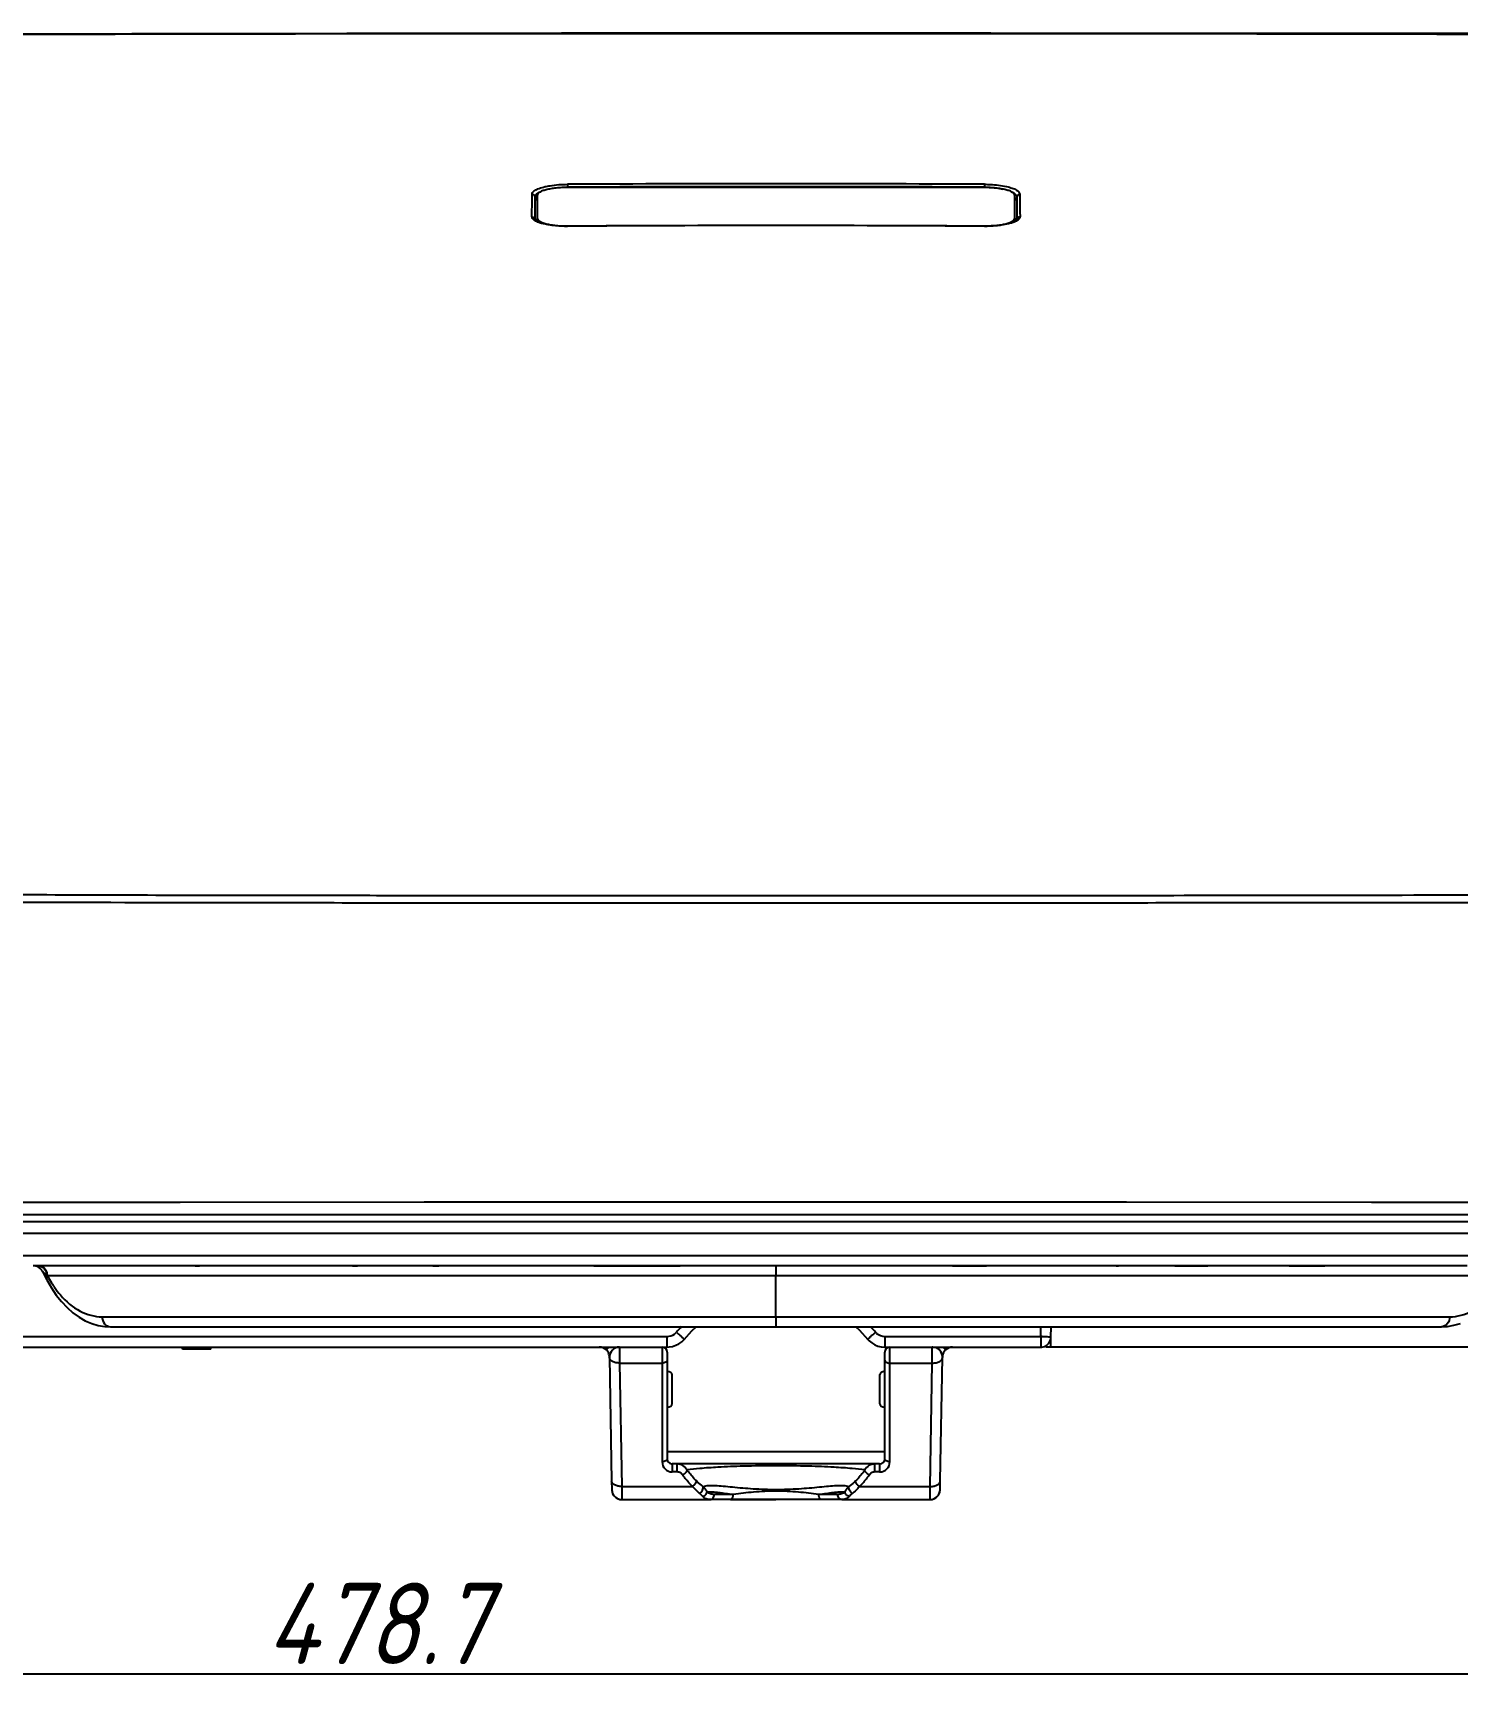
# Model space of a CAD drawing. Header units: millimetres. Extents: x 50 to 1284, y 47 to 781.
# Drawn here: x 989.3 to 1129.5, y 47.5 to 211.5 of the extents above; entities that cross this region are included whole.
import ezdxf

# ---------------------------------------------------------------- set-up
doc = ezdxf.new("R2010")
doc.units = ezdxf.units.MM
doc.header["$LTSCALE"] = 20
doc.layers.add('00_COMPONENTS', color=7, linetype='Continuous')
doc.layers.add('____', color=7, linetype='Continuous')
doc.styles.add('유형1', font='gbeitc.shx', dxfattribs={"height": 8})
doc.dimstyles.new('ISO-25', dxfattribs={"dimtxt": 2.5, "dimasz": 3, "dimexe": 1.25, "dimexo": 0.5, "dimgap": 1, "dimtad": 3, "dimtoh": 1, "dimdsep": 46, "dimtxsty": '유형1', "dimcen": 2.5, "dimclrd": 5, "dimclre": 5, "dimclrt": 5, "dimadec": 0, "dimazin": 0, "dimtfac": 1, "dimtmove": 0, "dimatfit": 3, "dimfxl": 0, "dimarcsym": 0})

# ---------------------------------------------------------------- blocks, each defined once
blk = doc.blocks.new('*D2')
at = {"layer": '____', "color": 2, "lineweight": -2}
for p, q in [((1042.28, 211.46), (1283.87, 211.46)), ((1281.37, 88.19), (1281.37, 205.46)), ((1262.46, 82.19), (1283.87, 82.19))]:
    blk.add_line(p, q, dxfattribs=at)
at = {"layer": '____', "color": 2}
for points in [[(1280.37, 205.46), (1282.37, 205.46), (1281.37, 211.46)], [(1280.37, 88.19), (1282.37, 88.19), (1281.37, 82.19)]]:
    blk.add_solid(points, dxfattribs=at)
at = {"layer": 'Defpoints', "color": 0}
for p in [(1041.28, 211.46), (1281.37, 211.46), (1261.46, 82.19)]:
    blk.add_point(p, dxfattribs=at)
at = {"layer": '____', "color": 2, "insert": (1276.37, 146.83), "char_height": 8, "attachment_point": 5, "rotation": 90, "style": '유형1'}
blk.add_mtext('129.3', dxfattribs=at)
blk = doc.blocks.new('*D3')
at = {"layer": '____', "color": 2, "lineweight": -2}
for p, q in [((783.79, 99.94), (783.79, 47.5)), ((1262.46, 82.25), (1262.46, 47.5)), ((1256.46, 50), (789.79, 50))]:
    blk.add_line(p, q, dxfattribs=at)
at = {"layer": '____', "color": 2}
for points in [[(789.79, 51), (789.79, 49), (783.79, 50)], [(1256.46, 51), (1256.46, 49), (1262.46, 50)]]:
    blk.add_solid(points, dxfattribs=at)
at = {"layer": 'Defpoints', "color": 0}
for p in [(783.79, 100.94), (1262.46, 83.25), (783.79, 50)]:
    blk.add_point(p, dxfattribs=at)
at = {"layer": '____', "color": 2, "insert": (1023.13, 55), "char_height": 8, "attachment_point": 5, "style": '유형1'}
blk.add_mtext('478.7', dxfattribs=at)

msp = doc.modelspace()

# ---------------------------------------------------------------- linework, layer by layer
at = {"layer": '00_COMPONENTS', "color": 9, "linetype": 'Continuous'}
for p, q in [((1038.393, 194.63), (1038.4, 195.373)), ((1038.4, 195.373), (1038.402, 195.621)), ((1041.892, 196.603), (1041.894, 196.314)), ((1082.895, 196.604), (1082.894, 196.315)), ((1086.385, 195.622), (1086.394, 194.628)), ((1038.382, 193.4), (1038.384, 193.645)), ((1038.384, 193.645), (1038.386, 193.891)), ((1038.386, 193.891), (1038.393, 194.63)), ((1086.394, 194.628), (1086.397, 194.381)), ((1086.397, 194.381), (1086.401, 193.889)), ((1086.401, 193.889), (1086.406, 193.4)), ((1038.693, 193.129), (1038.694, 193.11)), ((1041.892, 192.479), (1041.892, 192.489)), ((1082.895, 192.479), (1082.896, 192.489)), ((1086.094, 193.128), (1086.094, 193.11)), ((1000.03, 96.433), (974.805, 96.423)), ((1000.64, 96.433), (1000.03, 96.433)), ((1003.783, 96.435), (1000.64, 96.433)), ((1027.774, 96.44), (1003.783, 96.435)), ((1027.92, 96.441), (1027.774, 96.44)), ((1034.746, 96.441), (1027.92, 96.441)), ((1034.978, 96.441), (1034.746, 96.441)), ((1046.561, 96.442), (1034.978, 96.441)), ((1062.394, 96.442), (1046.561, 96.442)), ((1078.222, 96.442), (1062.394, 96.442)), ((1088.9, 96.442), (1078.222, 96.442)), ((1089.68, 96.441), (1088.9, 96.442)), ((1090.045, 96.441), (1089.68, 96.441)), ((1093.423, 96.441), (1090.045, 96.441)), ((1096.145, 96.441), (1093.423, 96.441)), ((1096.871, 96.441), (1096.145, 96.441)), ((1121.003, 96.435), (1096.871, 96.441)), ((1123.332, 96.434), (1121.003, 96.435)), ((1124.764, 96.433), (1123.332, 96.434)), ((1150.867, 96.423), (1124.764, 96.433)), ((1167.117, 91.178), (958.356, 91.178)), ((1062.394, 90.192), (1062.394, 89.21)), ((991.784, 89.21), (990.711, 89.21)), ((1062.394, 89.21), (991.784, 89.21)), ((1133.2, 89.21), (1062.394, 89.21)), ((1062.394, 85.175), (1062.394, 89.21)), ((996.093, 85.175), (1062.394, 85.175)), ((1062.394, 85.175), (1128.694, 85.175)), ((1062.394, 85.175), (1062.394, 84.192)), ((1088.44, 83.245), (1088.457, 84.192)), ((984.818, 83.245), (1051.668, 83.245)), ((1004.154, 81.992), (1004.154, 82.192)), ((1004.511, 81.992), (1004.511, 82.192)), ((1004.685, 81.992), (1004.685, 82.192)), ((1004.965, 81.992), (1004.965, 82.192)), ((1005.162, 81.992), (1005.162, 82.192)), ((1005.626, 81.992), (1005.626, 82.192)), ((1005.823, 81.992), (1005.823, 82.192)), ((1006.103, 81.992), (1006.103, 82.192)), ((1006.277, 81.992), (1006.277, 82.192)), ((1006.634, 81.992), (1006.634, 82.192)), ((1047.011, 82.192), (1047.011, 80.619)), ((1051.194, 82.192), (1051.194, 80.619)), ((1051.668, 83.245), (1051.668, 82.192)), ((1073.119, 83.245), (1073.119, 82.192)), ((1073.119, 83.245), (1088.44, 83.245)), ((1073.594, 80.619), (1073.594, 82.192)), ((1077.776, 80.619), (1077.776, 82.192)), ((1088.44, 83.245), (1088.44, 82.192)), ((1088.944, 82.192), (1088.943, 82.328)), ((1047.011, 80.619), (1047.223, 68.472)), ((1047.011, 80.619), (1051.194, 80.619)), ((1051.194, 80.619), (1051.194, 70.905)), ((1073.594, 70.905), (1073.594, 80.619)), ((1073.594, 80.619), (1077.776, 80.619)), ((1077.564, 68.472), (1077.776, 80.619)), ((1051.694, 71.922), (1073.094, 71.922)), ((1052.194, 70.692), (1052.194, 70.61)), ((1052.194, 70.61), (1052.194, 69.905)), ((1052.673, 69.905), (1052.673, 70.692)), ((1072.114, 69.905), (1072.114, 70.692)), ((1072.594, 70.692), (1072.594, 70.61)), ((1072.594, 70.61), (1072.594, 69.905)), ((1052.673, 69.905), (1052.194, 69.905)), ((1072.594, 69.905), (1072.114, 69.905)), ((1047.223, 68.472), (1054.18, 68.472)), ((1047.223, 68.472), (1047.238, 67.192)), ((1058.192, 67.692), (1056.312, 67.692)), ((1068.476, 67.692), (1066.595, 67.692)), ((1070.607, 68.472), (1077.564, 68.472)), ((1077.549, 67.192), (1077.564, 68.472))]:
    msp.add_line(p, q, dxfattribs=at)
at = {"layer": '00_COMPONENTS', "color": 7, "linetype": 'Continuous'}
for p, q in [((1038.694, 195.083), (1038.694, 195.332)), ((1038.894, 195.508), (1038.894, 195.026)), ((1082.894, 196.294), (1041.894, 196.294)), ((1085.894, 193.28), (1085.894, 195.508)), ((1086.094, 195.332), (1086.094, 195.083)), ((1038.694, 194.835), (1038.694, 195.083)), ((1038.694, 194.094), (1038.694, 194.835)), ((1038.694, 193.847), (1038.694, 194.094)), ((1038.694, 193.601), (1038.694, 193.847)), ((1038.694, 193.11), (1038.694, 193.601)), ((1038.894, 195.026), (1038.894, 193.28)), ((1086.094, 195.083), (1086.094, 194.834)), ((1086.094, 194.834), (1086.094, 194.339)), ((1086.094, 194.339), (1086.094, 194.092)), ((1086.094, 194.092), (1086.094, 193.355)), ((1038.832, 192.997), (1038.773, 193.036)), ((1038.894, 193.28), (1038.894, 192.962)), ((1041.892, 192.489), (1041.892, 192.489)), ((1082.896, 192.489), (1082.896, 192.489)), ((1085.801, 192.914), (1085.609, 192.836)), ((1085.894, 192.962), (1085.801, 192.914)), ((1085.894, 193.28), (1085.894, 192.962)), ((1085.894, 193.28), (1085.894, 192.962)), ((1086.094, 193.355), (1086.094, 193.11)), ((1014.593, 126.65), (1014.895, 126.65)), ((1014.895, 126.65), (1015.394, 126.649)), ((1015.394, 126.649), (1015.628, 126.649)), ((1015.628, 126.649), (1019.138, 126.645)), ((1105.564, 126.645), (1107.183, 126.647)), ((1107.183, 126.647), (1108.806, 126.648)), ((1108.806, 126.648), (1110.27, 126.65)), ((1236.998, 95.196), (887.758, 95.196)), ((960.297, 94.541), (1089.33, 94.564)), ((1089.33, 94.564), (1165.822, 94.54)), ((973.598, 93.392), (1015.836, 93.392)), ((974.567, 93.392), (1022.332, 93.392)), ((1015.836, 93.392), (1022.335, 93.392)), ((1022.332, 93.392), (1022.791, 93.392)), ((1022.335, 93.392), (1022.794, 93.392)), ((1022.791, 93.392), (1023.248, 93.392)), ((1022.794, 93.392), (1024.459, 93.392)), ((1023.248, 93.392), (1024.458, 93.392)), ((1024.458, 93.392), (1024.683, 93.392)), ((1024.459, 93.392), (1024.685, 93.392)), ((1024.683, 93.392), (1025.993, 93.392)), ((1024.685, 93.392), (1028.373, 93.392)), ((1025.993, 93.392), (1028.43, 93.392)), ((1028.373, 93.392), (1029.305, 93.392)), ((1028.43, 93.392), (1028.646, 93.392)), ((1028.646, 93.392), (1030.749, 93.392)), ((1029.305, 93.392), (1030.743, 93.392)), ((1030.743, 93.392), (1032.291, 93.392)), ((1030.749, 93.392), (1031.204, 93.392)), ((1031.204, 93.392), (1033.661, 93.392)), ((1032.291, 93.392), (1033.073, 93.392)), ((1033.073, 93.392), (1046.464, 93.392)), ((1033.661, 93.392), (1046.469, 93.392)), ((1046.464, 93.392), (1078.319, 93.392)), ((1046.469, 93.392), (1046.548, 93.392)), ((1046.548, 93.392), (1077.578, 93.392)), ((1077.578, 93.392), (1079.834, 93.392)), ((1078.319, 93.392), (1091.567, 93.392)), ((1079.834, 93.392), (1091.557, 93.392)), ((1091.557, 93.392), (1091.962, 93.392)), ((1091.567, 93.392), (1092.476, 93.392)), ((1091.962, 93.392), (1092.467, 93.392)), ((1092.467, 93.392), (1094.427, 93.392)), ((1092.476, 93.392), (1095.288, 93.392)), ((1094.427, 93.392), (1096.131, 93.392)), ((1095.288, 93.392), (1096.132, 93.392)), ((1096.131, 93.392), (1096.31, 93.392)), ((1096.132, 93.392), (1096.375, 93.392)), ((1096.31, 93.392), (1099.313, 93.392)), ((1096.375, 93.392), (1100.1, 93.392)), ((1099.313, 93.392), (1100.101, 93.392)), ((1100.1, 93.392), (1100.329, 93.392)), ((1100.101, 93.392), (1100.329, 93.392)), ((1100.329, 93.392), (1102.119, 93.392)), ((1100.329, 93.392), (1101.701, 93.392)), ((1101.701, 93.392), (1115.448, 93.392)), ((1102.119, 93.392), (1115.118, 93.392)), ((1115.118, 93.392), (1115.902, 93.392)), ((1115.448, 93.392), (1115.896, 93.392)), ((1115.896, 93.392), (1117.75, 93.392)), ((1115.902, 93.392), (1118.277, 93.392)), ((1117.75, 93.392), (1118.26, 93.392)), ((1118.26, 93.392), (1150.571, 93.392)), ((1118.277, 93.392), (1151.169, 93.392)), ((989.851, 90.192), (989.318, 90.192)), ((990.112, 90.192), (989.851, 90.192)), ((991.176, 90.192), (990.112, 90.192)), ((993.54, 90.192), (991.176, 90.192)), ((994.198, 90.192), (993.54, 90.192)), ((1060.997, 90.192), (994.198, 90.192)), ((1005.236, 90.192), (1005.675, 90.192)), ((1020.739, 90.192), (1021.219, 90.192)), ((1028.629, 90.192), (1028.925, 90.192)), ((1028.925, 90.192), (1029.224, 90.192)), ((1044.464, 90.192), (1052.966, 90.192)), ((1062.971, 90.192), (1060.997, 90.192)), ((1129.437, 90.192), (1062.971, 90.192)), ((1079.771, 90.192), (1083.105, 90.192)), ((1095.88, 90.192), (1096.079, 90.192)), ((1101.637, 90.192), (1104.877, 90.192)), ((1112.884, 90.192), (1116.391, 90.192)), ((1130.394, 90.192), (1129.437, 90.192)), ((990.209, 89.658), (990.209, 89.658)), ((990.533, 89.043), (990.649, 88.824)), ((990.649, 88.825), (990.649, 88.824)), ((990.649, 88.825), (991.102, 88.035)), ((996.92, 84.192), (996.921, 84.192)), ((996.921, 84.192), (999.099, 84.192)), ((999.099, 84.192), (1062.394, 84.192)), ((1053.356, 82.954), (1054.122, 83.8)), ((1054.122, 83.8), (1054.539, 84.192)), ((1062.394, 84.192), (1125.774, 84.192)), ((1070.25, 84.192), (1070.597, 83.87)), ((1070.597, 83.87), (1071.431, 82.954)), ((1089.44, 83.175), (1089.458, 84.192)), ((1125.774, 84.192), (1126.971, 84.192)), ((1126.971, 84.192), (1127.866, 84.192)), ((982.826, 82.192), (1047.011, 82.192)), ((1003.994, 81.992), (1003.994, 82.192)), ((1003.994, 81.992), (1003.994, 82.192)), ((1004.154, 81.992), (1003.994, 81.992)), ((1004.247, 81.992), (1004.154, 81.992)), ((1004.311, 81.992), (1004.247, 81.992)), ((1004.311, 81.992), (1004.311, 82.192)), ((1004.511, 81.992), (1004.311, 81.992)), ((1004.682, 81.992), (1004.511, 81.992)), ((1004.682, 81.992), (1004.682, 82.192)), ((1004.685, 81.992), (1004.682, 81.992)), ((1004.965, 81.992), (1004.685, 81.992)), ((1005.162, 81.992), (1004.965, 81.992)), ((1005.626, 81.992), (1005.162, 81.992)), ((1005.823, 81.992), (1005.626, 81.992)), ((1006.103, 81.992), (1005.823, 81.992)), ((1006.106, 81.992), (1006.103, 81.992)), ((1006.106, 81.992), (1006.106, 82.192)), ((1006.277, 81.992), (1006.106, 81.992)), ((1006.477, 81.992), (1006.277, 81.992)), ((1006.477, 81.992), (1006.477, 82.192)), ((1006.634, 81.992), (1006.477, 81.992)), ((1006.794, 81.992), (1006.634, 81.992)), ((1006.794, 81.992), (1006.794, 82.192)), ((1047.011, 82.192), (1051.194, 82.192)), ((1051.194, 82.192), (1051.668, 82.192)), ((1053.115, 82.711), (1053.356, 82.954)), ((1053.356, 82.954), (1053.356, 82.954)), ((1071.431, 82.954), (1071.431, 82.954)), ((1071.431, 82.954), (1071.568, 82.806)), ((1072.111, 82.424), (1072.422, 82.299)), ((1072.422, 82.299), (1072.752, 82.221)), ((1072.752, 82.221), (1073.119, 82.192)), ((1073.119, 82.192), (1073.119, 82.192)), ((1073.119, 82.192), (1073.594, 82.192)), ((1073.594, 82.192), (1077.776, 82.192)), ((1077.776, 82.192), (1088.44, 82.192)), ((1089.444, 82.192), (1088.944, 82.192)), ((1089.444, 82.192), (1089.435, 83.129)), ((1141.961, 82.192), (1089.444, 82.192)), ((1046.011, 81.175), (1046.011, 81.21)), ((1046.011, 81.175), (1046.223, 69.028)), ((1046.011, 81.175), (1046.223, 69.028)), ((1051.694, 81.692), (1051.694, 80.905)), ((1051.694, 80.905), (1051.694, 71.192)), ((1073.094, 80.905), (1073.094, 81.692)), ((1073.094, 71.192), (1073.094, 80.905)), ((1078.564, 69.028), (1078.776, 81.175)), ((1078.776, 81.21), (1078.776, 81.175)), ((1052.194, 76.642), (1052.194, 79.443)), ((1072.594, 79.443), (1072.594, 76.642)), ((1052.673, 70.692), (1052.194, 70.692)), ((1062.391, 70.692), (1052.673, 70.692)), ((1072.114, 70.692), (1062.391, 70.692)), ((1072.594, 70.692), (1072.114, 70.692)), ((1046.223, 69.028), (1046.238, 68.175)), ((1078.549, 68.175), (1078.564, 69.028)), ((1047.238, 67.192), (1055.919, 67.192)), ((1057.921, 67.192), (1055.919, 67.192)), ((1057.921, 67.192), (1062.393, 67.192)), ((1062.393, 67.192), (1057.921, 67.192)), ((1066.867, 67.192), (1062.393, 67.192)), ((1068.868, 67.192), (1066.867, 67.192)), ((1068.868, 67.192), (1077.549, 67.192))]:
    msp.add_line(p, q, dxfattribs=at)
for points in [[(1251.528, 210.921), (1210.286, 211.139), (1168.044, 211.301), (1125.796, 211.407), (1083.541, 211.459), (1041.28, 211.459), (999.013, 211.407), (956.74, 211.301), (914.46, 211.139), (873.259, 210.922)], [(1038.694, 193.118), (1038.693, 193.12), (1038.692, 193.129), (1038.693, 193.129)], [(1038.773, 193.036), (1038.763, 193.044), (1038.712, 193.092), (1038.694, 193.118)], [(1039.744, 192.68), (1039.45, 192.751), (1039.203, 192.827), (1039.003, 192.906), (1038.857, 192.981), (1038.832, 192.997)], [(1041.892, 192.489), (1041.733, 192.489), (1041.296, 192.499), (1040.866, 192.525), (1040.46, 192.564), (1040.084, 192.616), (1039.744, 192.68)], [(1082.896, 192.489), (1079.192, 192.51), (1074.406, 192.532), (1069.619, 192.546), (1064.832, 192.553), (1060.046, 192.553), (1055.259, 192.546), (1050.472, 192.532), (1045.685, 192.511), (1041.892, 192.489)], [(1085.084, 192.689), (1084.751, 192.624), (1084.383, 192.571), (1083.984, 192.53), (1083.561, 192.502), (1083.13, 192.49), (1082.896, 192.489)], [(1085.609, 192.836), (1085.37, 192.76), (1085.084, 192.689)], [(1086.094, 193.118), (1086.077, 193.094), (1086.03, 193.049), (1085.941, 192.987), (1085.894, 192.962)], [(1086.096, 193.126), (1086.095, 193.12), (1086.094, 193.118)], [(990.209, 89.658), (990.366, 89.359), (990.533, 89.043)], [(991.102, 88.035), (991.584, 87.316), (992.1, 86.663), (992.646, 86.08), (993.22, 85.572), (993.818, 85.14), (994.438, 84.788), (995.071, 84.517)], [(995.071, 84.517), (995.712, 84.329), (996.359, 84.222), (996.92, 84.192)], [(1127.864, 84.192), (1128.459, 84.225), (1129.097, 84.334), (1129.731, 84.523)], [(1051.668, 82.192), (1051.893, 82.203), (1052.226, 82.26), (1052.546, 82.365)], [(1052.546, 82.365), (1052.845, 82.517), (1053.115, 82.711)], [(1071.568, 82.806), (1071.823, 82.595), (1072.111, 82.424)]]:
    msp.add_lwpolyline(points, dxfattribs=at)
at = {"layer": '00_COMPONENTS', "color": 9, "linetype": 'Continuous'}
for centre, radius, start, end in [((1062.355, -30874.416), 31085.841, 89.6512976, 90.3485161), ((1062.462, -3695.57), 3892.228, 89.69921, 90.3028), ((1062.462, -3699.575), 3895.944, 89.699523, 90.302493), ((1039.482, 194.333), 1.534, 238.83287, 242.40885), ((1039.865, 195.118), 2.407, 246.11323, 247.35564), ((1062.39, -3032.526), 3225.069, 89.635699, 90.364165), ((989.529, 89.191), 1.132, 11.10762, 19.55933), ((990.97, 88.994), 0.364, 194.05364, 207.74874), ((989.537, 89.192), 1.124, 2.55338, 11.14523), ((989.553, 89.191), 1.158, 9.45785, 17.90853), ((992.645, 92.254), 3.608, 236.60573, 237.56435), ((989.564, 89.192), 1.147, 0.8966, 9.49967), ((1002.067, 95.342), 12.906, 208.36731, 209.41034), ((1001.185, 94.836), 11.89, 209.37605, 212.94138), ((1064.943, 73.302), 16.113, 137.42026, 140.05164), ((1059.808, 73.269), 16.163, 39.9542, 42.53963), ((1072.978, 84.303), 1.019, 220.0197, 228.11439), ((1047.015, 81.163), 1.505, 136.84175, 150.28513), ((1077.772, 81.163), 1.505, 29.71461, 43.15709), ((1088.117, 64.688), 18.559, 88.55806, 89.00186), ((1052.194, 70.905), 1, 180.00009, 269.99991), ((1072.594, 70.905), 1, 270.00011, 359.99989)]:
    msp.add_arc(centre, radius, start, end, dxfattribs=at)
at = {"layer": '00_COMPONENTS', "color": 7, "linetype": 'Continuous'}
for centre, radius, start, end in [((989.324, 89.192), 1, 34.21716, 89.84187), ((989.324, 89.192), 1, 27.75219, 34.21716), ((1045.011, 81.192), 1, 45.79332, 90), ((1047.011, 81.192), 1, 90, 181), ((1051.194, 81.692), 0.5, 4.28571, 85.71429), ((1073.594, 81.692), 0.5, 94.28571, 175.71429), ((1077.776, 81.192), 1, 87.09929, 90), ((1077.776, 81.192), 1, 2.3786, 87.09929), ((1077.776, 81.192), 1, 9.96272, 87.09927), ((1079.776, 81.192), 1, 90, 134.20668), ((1088.44, 83.192), 1, 270, 276.69147), ((1088.44, 83.192), 1, 276.69147, 336.98266), ((1088.44, 83.192), 1, 336.98266, 349.11113), ((1088.44, 83.192), 1, 349.11113, 359), ((1045.011, 81.192), 1, 8.32221, 45.79332), ((1045.011, 81.192), 1, 3.50129, 8.32221), ((1045.011, 81.192), 1, 1, 3.50129), ((1051.194, 81.692), 0.5, 0, 4.28571), ((1073.594, 81.692), 0.5, 175.71429, 180), ((1077.776, 81.192), 1, 2.37848, 9.96272), ((1077.776, 81.192), 1, 359, 2.3786), ((1077.776, 81.192), 1, 359, 2.37848), ((1079.776, 81.192), 1, 171.64899, 179), ((1079.776, 81.192), 1, 134.20668, 171.64899), ((1052.194, 71.192), 0.5, 180, 183.59451), ((1052.194, 71.192), 0.5, 180, 183.5948), ((1052.194, 71.192), 0.5, 183.59451, 259.37881), ((1052.194, 71.192), 0.5, 259.37881, 267.56096), ((1052.194, 71.192), 0.5, 267.56096, 270), ((1072.594, 71.192), 0.5, 270, 272.4765), ((1072.594, 71.192), 0.5, 272.4765, 0), ((1047.238, 68.192), 1, 181, 270), ((1047.238, 68.192), 1, 181.00013, 184.70846), ((1047.238, 68.192), 1, 184.70846, 258.87502), ((1077.549, 68.192), 1, 270, 358.99981), ((1077.549, 68.192), 1, 274.96562, 355.29167), ((1077.549, 68.192), 1, 355.29167, 359), ((1047.238, 68.192), 1, 258.87502, 270), ((1077.549, 68.192), 1, 270, 274.96562)]:
    msp.add_arc(centre, radius, start, end, dxfattribs=at)
for centre, major_axis, ratio, start_param, end_param in [((1041.894, 195.002), (3.2, 0), 0.2716168, 3.0041228, 3.1415927), ((1041.894, 195.002), (3.2, 0), 0.2716168, 2.8715339, 3.0041228), ((1041.894, 195.002), (3.2, 0), 0.2716168, 2.7922389, 2.8715339), ((1082.894, 195.002), (3.2, 0), 0.2716168, 0, 0.3493572), ((1051.694, 79.443), (0.5, 0), 0.7002075, 0, 1.5707963), ((1073.094, 79.443), (0.5, 0), 0.7002075, 1.5707963, 3.1415927), ((1051.694, 76.642), (0.5, 0), 0.7002075, -1.5707963, 0), ((1073.094, 76.642), (0.5, 0), 0.7002075, 3.1415927, 4.712389)]:
    msp.add_ellipse(centre, major_axis=major_axis, ratio=ratio, start_param=start_param, end_param=end_param, dxfattribs=at)
at = {"layer": '00_COMPONENTS', "color": 9, "linetype": 'Continuous'}
for points, knots in [([(1038.392, 195.621), (1038.392, 195.653), (1038.422, 195.809), (1038.554, 195.921), (1038.657, 195.989)], [0, 0, 0, 0, 0.2044654, 1, 1, 1, 1]), ([(1038.392, 195.621), (1038.468, 195.622), (1038.626, 195.563), (1038.694, 195.406), (1038.694, 195.332)], [0, 0, 0, 0, 0.5064274, 1, 1, 1, 1]), ([(1038.657, 195.989), (1038.786, 196.077), (1039.121, 196.227), (1039.47, 196.326), (1039.671, 196.372)], [0, 0, 0, 0, 0.4308971, 1, 1, 1, 1]), ([(1038.694, 195.332), (1038.694, 195.382), (1038.713, 195.452), (1038.749, 195.511), (1038.76, 195.526)], [0, 0, 0, 0, 0.7280393, 1, 1, 1, 1]), ([(1038.804, 195.582), (1038.827, 195.608), (1038.947, 195.723), (1039.094, 195.805), (1039.213, 195.86)], [0, 0, 0, 0, 0.2096195, 1, 1, 1, 1]), ([(1039.671, 196.372), (1039.834, 196.41), (1040.566, 196.55), (1041.314, 196.6), (1041.892, 196.603)], [0, 0, 0, 0, 0.2241989, 1, 1, 1, 1]), ([(1082.894, 196.315), (1083.054, 196.314), (1083.659, 196.296), (1084.265, 196.228), (1084.701, 196.136)], [0, 0, 0, 0, 0.2642773, 1, 1, 1, 1]), ([(1082.895, 196.604), (1083.092, 196.603), (1083.826, 196.581), (1084.561, 196.499), (1085.086, 196.38)], [0, 0, 0, 0, 0.2684323, 1, 1, 1, 1]), ([(1085.086, 196.38), (1085.273, 196.337), (1085.611, 196.243), (1086.074, 196.056), (1086.395, 195.801), (1086.395, 195.622)], [0, 0, 0, 0, 0.3685229, 0.6574926, 1, 1, 1, 1]), ([(1085.576, 195.86), (1085.62, 195.839), (1085.767, 195.765), (1085.907, 195.67), (1085.984, 195.583)], [0, 0, 0, 0, 0.2929548, 1, 1, 1, 1]), ([(1086.023, 195.534), (1086.034, 195.518), (1086.072, 195.457), (1086.094, 195.385), (1086.094, 195.332)], [0, 0, 0, 0, 0.2732066, 1, 1, 1, 1]), ([(1086.395, 195.622), (1086.319, 195.622), (1086.161, 195.564), (1086.094, 195.407), (1086.094, 195.332)], [0, 0, 0, 0, 0.5064313, 1, 1, 1, 1]), ([(1038.392, 193.4), (1038.465, 193.4), (1038.617, 193.347), (1038.688, 193.2), (1038.693, 193.129)], [0, 0, 0, 0, 0.5058921, 1, 1, 1, 1]), ([(1038.688, 193.02), (1038.652, 193.042), (1038.539, 193.118), (1038.435, 193.226), (1038.405, 193.317)], [0, 0, 0, 0, 0.3061057, 1, 1, 1, 1]), ([(1040.05, 192.607), (1039.941, 192.625), (1039.564, 192.693), (1039.19, 192.791), (1038.938, 192.896)], [0, 0, 0, 0, 0.2868159, 1, 1, 1, 1]), ([(1041.892, 192.479), (1041.731, 192.478), (1041.115, 192.485), (1040.499, 192.536), (1040.05, 192.607)], [0, 0, 0, 0, 0.2618681, 1, 1, 1, 1]), ([(1084.542, 192.578), (1084.413, 192.561), (1083.866, 192.498), (1083.315, 192.476), (1082.895, 192.479)], [0, 0, 0, 0, 0.2369209, 1, 1, 1, 1]), ([(1085.481, 192.769), (1085.412, 192.749), (1085.102, 192.667), (1084.787, 192.612), (1084.542, 192.578)], [0, 0, 0, 0, 0.2261968, 1, 1, 1, 1]), ([(1085.881, 192.909), (1085.851, 192.896), (1085.72, 192.843), (1085.586, 192.799), (1085.481, 192.769)], [0, 0, 0, 0, 0.2297732, 1, 1, 1, 1]), ([(1086.096, 193.019), (1086.08, 193.009), (1086.01, 192.969), (1085.937, 192.934), (1085.881, 192.909)], [0, 0, 0, 0, 0.2324262, 1, 1, 1, 1]), ([(1086.396, 193.4), (1086.322, 193.401), (1086.17, 193.346), (1086.099, 193.2), (1086.094, 193.128)], [0, 0, 0, 0, 0.5059074, 1, 1, 1, 1]), ([(1086.396, 193.4), (1086.396, 193.367), (1086.36, 193.2), (1086.21, 193.087), (1086.096, 193.019)], [0, 0, 0, 0, 0.200233, 1, 1, 1, 1]), ([(1253.871, 145.715), (1253.735, 144.882), (1253.397, 143.264), (1252.549, 140.972), (1251.353, 138.898), (1249.793, 137.049), (1247.841, 135.435), (1245.478, 134.064), (1242.696, 132.938), (1238.242, 131.58), (1231.669, 130.223), (1222.607, 128.932), (1211.914, 127.932), (1199.395, 127.129), (1184.748, 126.547), (1167.691, 126.186), (1148.054, 125.949), (1125.931, 125.902), (1101.753, 125.89), (1076.257, 125.873), (1050.294, 125.88), (1024.741, 125.88), (1000.447, 125.906), (978.162, 125.975), (961.099, 126.146), (948.768, 126.373), (940.501, 126.587), (932.852, 126.842), (923.771, 127.203), (913.658, 127.843), (902.855, 128.88), (894.902, 129.943), (889.329, 130.965), (884.733, 132.02), (879.857, 133.612), (875.844, 136.156), (873.623, 138.658), (872.383, 140.702), (871.497, 142.956), (870.925, 145.416), (870.574, 148.081), (870.272, 152.045), (870.088, 157.485), (870.105, 161.963), (870.13, 164.322)], [0, 0, 0, 0, 0.0060848, 0.0118837, 0.0175449, 0.0232543, 0.0292353, 0.0357134, 0.0428705, 0.0508215, 0.0692592, 0.0911785, 0.1167988, 0.1466617, 0.1816136, 0.2224662, 0.2696619, 0.3231927, 0.381966, 0.4439726, 0.5070052, 0.5691445, 0.6282008, 0.682151, 0.7298087, 0.7512204, 0.7710671, 0.7894286, 0.8063997, 0.8365827, 0.8624717, 0.8846335, 0.8944015, 0.9033047, 0.9186306, 0.9312076, 0.9369453, 0.9426179, 0.9483504, 0.9543348, 0.9607775, 0.967718, 0.982989, 1, 1, 1, 1]), ([(989.787, 90.192), (989.959, 90.192), (990.323, 90.061), (990.534, 89.745), (990.596, 89.571)], [0, 0, 0, 0, 0.481771, 1, 1, 1, 1]), ([(989.854, 90.192), (990.002, 90.192), (990.207, 90.126), (990.362, 89.999), (990.4, 89.963)], [0, 0, 0, 0, 0.7398026, 1, 1, 1, 1]), ([(990.319, 89.514), (990.307, 89.526), (990.266, 89.57), (990.229, 89.619), (990.209, 89.658)], [0, 0, 0, 0, 0.2738594, 1, 1, 1, 1]), ([(990.66, 89.242), (990.626, 89.265), (990.507, 89.347), (990.392, 89.439), (990.319, 89.514)], [0, 0, 0, 0, 0.2761673, 1, 1, 1, 1]), ([(991.207, 88.371), (991.268, 88.277), (991.511, 87.914), (991.777, 87.567), (991.988, 87.321)], [0, 0, 0, 0, 0.2575516, 1, 1, 1, 1]), ([(991.988, 87.321), (992.534, 86.683), (993.751, 85.605), (995.351, 85.175), (996.093, 85.175)], [0, 0, 0, 0, 0.5308678, 1, 1, 1, 1]), ([(1128.694, 85.175), (1129.431, 85.175), (1131.018, 85.598), (1132.231, 86.663), (1132.775, 87.293)], [0, 0, 0, 0, 0.4695026, 1, 1, 1, 1]), ([(996.093, 85.175), (996.096, 84.929), (996.239, 84.446), (996.705, 84.192), (996.92, 84.192)], [0, 0, 0, 0, 0.5328218, 1, 1, 1, 1]), ([(1051.668, 83.245), (1051.923, 83.245), (1052.281, 83.349), (1052.534, 83.582), (1052.59, 83.648)], [0, 0, 0, 0, 0.747394, 1, 1, 1, 1]), ([(1052.59, 83.648), (1052.69, 83.564), (1052.874, 83.407), (1053.092, 83.218), (1053.226, 83.093), (1053.302, 83.024), (1053.33, 82.986), (1053.361, 82.959), (1053.356, 82.954)], [0, 0, 0, 0, 0.3787263, 0.703345, 0.8282238, 0.9212461, 0.9791668, 1, 1, 1, 1]), ([(1072.198, 83.648), (1072.097, 83.564), (1071.913, 83.407), (1071.695, 83.218), (1071.561, 83.093), (1071.485, 83.024), (1071.457, 82.986), (1071.426, 82.959), (1071.431, 82.954)], [0, 0, 0, 0, 0.3787269, 0.7033441, 0.8282229, 0.921246, 0.9791673, 1, 1, 1, 1]), ([(1128.694, 85.175), (1128.691, 84.929), (1128.548, 84.445), (1128.082, 84.192), (1127.866, 84.192)], [0, 0, 0, 0, 0.5328454, 1, 1, 1, 1]), ([(1088.584, 83.242), (1088.697, 83.239), (1088.901, 83.232), (1089.141, 83.219), (1089.291, 83.205), (1089.371, 83.196), (1089.41, 83.187), (1089.44, 83.181), (1089.44, 83.175)], [0, 0, 0, 0, 0.3917424, 0.7126133, 0.8336511, 0.9230114, 0.9785632, 1, 1, 1, 1]), ([(1047.011, 80.619), (1046.884, 80.617), (1046.641, 80.64), (1046.36, 80.737), (1046.184, 80.854), (1046.089, 80.951), (1046.027, 81.059), (1046.012, 81.137), (1046.011, 81.175)], [0, 0, 0, 0, 0.3069036, 0.5834825, 0.7043139, 0.8123189, 0.9093894, 1, 1, 1, 1]), ([(1051.694, 80.905), (1051.694, 80.867), (1051.659, 80.78), (1051.542, 80.69), (1051.381, 80.632), (1051.258, 80.619), (1051.194, 80.619)], [0, 0, 0, 0, 0.1857729, 0.4142071, 0.692009, 1, 1, 1, 1]), ([(1073.094, 80.905), (1073.094, 80.867), (1073.128, 80.78), (1073.246, 80.69), (1073.407, 80.632), (1073.529, 80.619), (1073.594, 80.619)], [0, 0, 0, 0, 0.1857729, 0.4142071, 0.692009, 1, 1, 1, 1]), ([(1077.776, 80.619), (1077.903, 80.617), (1078.147, 80.64), (1078.427, 80.737), (1078.603, 80.854), (1078.699, 80.951), (1078.76, 81.059), (1078.775, 81.137), (1078.776, 81.175)], [0, 0, 0, 0, 0.3069036, 0.5834825, 0.7043139, 0.8123189, 0.9093894, 1, 1, 1, 1]), ([(1051.694, 71.192), (1051.694, 71.154), (1051.659, 71.067), (1051.542, 70.977), (1051.381, 70.919), (1051.258, 70.905), (1051.194, 70.905)], [0, 0, 0, 0, 0.1857729, 0.4142071, 0.6920091, 1, 1, 1, 1]), ([(1053.652, 70.103), (1053.556, 70.274), (1053.271, 70.572), (1052.871, 70.692), (1052.673, 70.692)], [0, 0, 0, 0, 0.4980776, 1, 1, 1, 1]), ([(1062.391, 70.511), (1061.317, 70.511), (1059.412, 70.487), (1056.913, 70.391), (1055.073, 70.266), (1054.065, 70.16), (1053.652, 70.103)], [0, 0, 0, 0, 0.3682574, 0.6528503, 0.8570893, 1, 1, 1, 1]), ([(1071.135, 70.103), (1070.722, 70.16), (1069.713, 70.266), (1067.873, 70.391), (1065.372, 70.487), (1063.466, 70.511), (1062.391, 70.511)], [0, 0, 0, 0, 0.1428954, 0.347131, 0.6317372, 1, 1, 1, 1]), ([(1072.114, 70.692), (1071.916, 70.692), (1071.516, 70.572), (1071.231, 70.274), (1071.135, 70.103)], [0, 0, 0, 0, 0.501922, 1, 1, 1, 1]), ([(1073.594, 70.905), (1073.529, 70.905), (1073.407, 70.919), (1073.246, 70.977), (1073.128, 71.067), (1073.094, 71.154), (1073.094, 71.192)], [0, 0, 0, 0, 0.3079909, 0.5857929, 0.8142271, 1, 1, 1, 1]), ([(1047.223, 68.472), (1047.096, 68.47), (1046.853, 68.493), (1046.572, 68.59), (1046.396, 68.706), (1046.301, 68.804), (1046.239, 68.912), (1046.224, 68.99), (1046.223, 69.028)], [0, 0, 0, 0, 0.3070284, 0.5836216, 0.7044075, 0.8123745, 0.9094146, 1, 1, 1, 1]), ([(1053.22, 69.611), (1053.161, 69.694), (1052.998, 69.841), (1052.784, 69.905), (1052.673, 69.905)], [0, 0, 0, 0, 0.4812245, 1, 1, 1, 1]), ([(1053.22, 69.611), (1053.335, 69.665), (1053.488, 69.778), (1053.621, 69.962), (1053.652, 70.059), (1053.652, 70.103)], [0, 0, 0, 0, 0.5635028, 0.8089031, 1, 1, 1, 1]), ([(1054.18, 68.472), (1054.092, 68.561), (1053.748, 68.92), (1053.434, 69.307), (1053.22, 69.611)], [0, 0, 0, 0, 0.253086, 1, 1, 1, 1]), ([(1054.568, 69.017), (1054.483, 69.102), (1054.156, 69.444), (1053.857, 69.814), (1053.652, 70.103)], [0, 0, 0, 0, 0.2530859, 1, 1, 1, 1]), ([(1054.18, 68.472), (1054.286, 68.542), (1054.422, 68.675), (1054.539, 68.873), (1054.568, 68.973), (1054.568, 69.017)], [0, 0, 0, 0, 0.5572685, 0.8066013, 1, 1, 1, 1]), ([(1055.227, 68.487), (1055.17, 68.523), (1054.935, 68.68), (1054.719, 68.865), (1054.568, 69.017)], [0, 0, 0, 0, 0.2407271, 1, 1, 1, 1]), ([(1070.22, 69.017), (1070.168, 68.965), (1069.963, 68.771), (1069.737, 68.598), (1069.56, 68.487)], [0, 0, 0, 0, 0.2598169, 1, 1, 1, 1]), ([(1071.135, 70.103), (1071.067, 70.007), (1070.786, 69.626), (1070.471, 69.27), (1070.22, 69.017)], [0, 0, 0, 0, 0.2471733, 1, 1, 1, 1]), ([(1070.607, 68.472), (1070.501, 68.542), (1070.365, 68.675), (1070.248, 68.873), (1070.22, 68.973), (1070.22, 69.017)], [0, 0, 0, 0, 0.5572687, 0.8066015, 1, 1, 1, 1]), ([(1071.568, 69.611), (1071.497, 69.51), (1071.201, 69.111), (1070.871, 68.737), (1070.607, 68.472)], [0, 0, 0, 0, 0.2471735, 1, 1, 1, 1]), ([(1071.568, 69.611), (1071.452, 69.665), (1071.3, 69.778), (1071.167, 69.962), (1071.135, 70.059), (1071.135, 70.103)], [0, 0, 0, 0, 0.5635026, 0.8089033, 1, 1, 1, 1]), ([(1072.114, 69.905), (1072.004, 69.905), (1071.789, 69.841), (1071.627, 69.694), (1071.568, 69.611)], [0, 0, 0, 0, 0.5187742, 1, 1, 1, 1]), ([(1077.564, 68.472), (1077.691, 68.47), (1077.935, 68.493), (1078.215, 68.59), (1078.391, 68.706), (1078.487, 68.804), (1078.548, 68.912), (1078.563, 68.99), (1078.564, 69.028)], [0, 0, 0, 0, 0.3070284, 0.5836216, 0.7044075, 0.8123745, 0.9094146, 1, 1, 1, 1]), ([(1054.872, 67.799), (1054.811, 67.846), (1054.562, 68.05), (1054.337, 68.283), (1054.18, 68.472)], [0, 0, 0, 0, 0.2387605, 1, 1, 1, 1]), ([(1054.872, 67.799), (1054.931, 67.833), (1055.041, 67.927), (1055.162, 68.103), (1055.234, 68.295), (1055.24, 68.429), (1055.227, 68.487)], [0, 0, 0, 0, 0.2498407, 0.5220931, 0.7819357, 1, 1, 1, 1]), ([(1055.188, 67.497), (1055.166, 67.521), (1055.067, 67.627), (1054.963, 67.73), (1054.872, 67.799)], [0, 0, 0, 0, 0.2198339, 1, 1, 1, 1]), ([(1055.188, 67.497), (1055.293, 67.52), (1055.491, 67.639), (1055.603, 67.839), (1055.625, 67.946)], [0, 0, 0, 0, 0.4964256, 1, 1, 1, 1]), ([(1055.919, 67.192), (1055.784, 67.192), (1055.509, 67.236), (1055.281, 67.399), (1055.188, 67.497)], [0, 0, 0, 0, 0.4989991, 1, 1, 1, 1]), ([(1055.227, 68.487), (1055.399, 68.543), (1055.802, 68.598), (1056.467, 68.583), (1057.249, 68.517), (1058.487, 68.39), (1060.212, 68.236), (1061.645, 68.191), (1062.393, 68.191)], [0, 0, 0, 0, 0.0752884, 0.1678931, 0.2775623, 0.4023804, 0.6874669, 1, 1, 1, 1]), ([(1055.625, 67.946), (1055.576, 68.041), (1055.462, 68.236), (1055.314, 68.407), (1055.227, 68.487)], [0, 0, 0, 0, 0.4743323, 1, 1, 1, 1]), ([(1055.625, 67.946), (1055.795, 67.966), (1056.17, 67.963), (1056.772, 67.898), (1057.455, 67.799), (1057.938, 67.728), (1058.192, 67.692)], [0, 0, 0, 0, 0.198202, 0.4335603, 0.702413, 1, 1, 1, 1]), ([(1056.312, 67.692), (1056.186, 67.692), (1055.934, 67.727), (1055.715, 67.862), (1055.625, 67.946)], [0, 0, 0, 0, 0.504532, 1, 1, 1, 1]), ([(1055.919, 67.192), (1055.971, 67.192), (1056.079, 67.221), (1056.209, 67.336), (1056.293, 67.501), (1056.312, 67.628), (1056.312, 67.692)], [0, 0, 0, 0, 0.2217571, 0.4610037, 0.72301, 1, 1, 1, 1]), ([(1057.921, 67.192), (1057.938, 67.192), (1057.976, 67.199), (1058.039, 67.236), (1058.101, 67.309), (1058.172, 67.462), (1058.192, 67.598), (1058.192, 67.692)], [0, 0, 0, 0, 0.0872515, 0.1818429, 0.3468835, 0.5433977, 1, 1, 1, 1]), ([(1062.393, 68.013), (1061.658, 68.013), (1060.251, 67.954), (1058.855, 67.784), (1058.192, 67.692)], [0, 0, 0, 0, 0.5235676, 1, 1, 1, 1]), ([(1062.393, 68.191), (1063.142, 68.191), (1064.575, 68.236), (1066.3, 68.39), (1067.539, 68.517), (1068.32, 68.583), (1068.985, 68.598), (1069.389, 68.543), (1069.56, 68.487)], [0, 0, 0, 0, 0.3125408, 0.5976353, 0.7224543, 0.8321216, 0.9247224, 1, 1, 1, 1]), ([(1066.595, 67.692), (1065.932, 67.783), (1064.536, 67.955), (1063.129, 68.013), (1062.393, 68.013)], [0, 0, 0, 0, 0.4764258, 1, 1, 1, 1]), ([(1066.595, 67.692), (1066.849, 67.728), (1067.332, 67.799), (1068.016, 67.898), (1068.617, 67.963), (1068.993, 67.966), (1069.162, 67.946)], [0, 0, 0, 0, 0.297596, 0.5664518, 0.8018092, 1, 1, 1, 1]), ([(1066.867, 67.192), (1066.849, 67.192), (1066.811, 67.199), (1066.749, 67.236), (1066.687, 67.309), (1066.615, 67.462), (1066.595, 67.598), (1066.595, 67.692)], [0, 0, 0, 0, 0.0872504, 0.1818411, 0.3468814, 0.5433959, 1, 1, 1, 1]), ([(1069.162, 67.946), (1069.072, 67.862), (1068.854, 67.727), (1068.601, 67.692), (1068.476, 67.692)], [0, 0, 0, 0, 0.495468, 1, 1, 1, 1]), ([(1068.868, 67.192), (1068.817, 67.192), (1068.708, 67.221), (1068.578, 67.336), (1068.495, 67.501), (1068.476, 67.628), (1068.476, 67.692)], [0, 0, 0, 0, 0.2217573, 0.461004, 0.7230101, 1, 1, 1, 1]), ([(1069.599, 67.497), (1069.506, 67.399), (1069.278, 67.236), (1069.003, 67.192), (1068.868, 67.192)], [0, 0, 0, 0, 0.5010013, 1, 1, 1, 1]), ([(1069.56, 68.487), (1069.473, 68.407), (1069.325, 68.236), (1069.211, 68.041), (1069.162, 67.946)], [0, 0, 0, 0, 0.525666, 1, 1, 1, 1]), ([(1069.599, 67.497), (1069.494, 67.52), (1069.296, 67.639), (1069.184, 67.839), (1069.162, 67.946)], [0, 0, 0, 0, 0.4964264, 1, 1, 1, 1]), ([(1069.915, 67.799), (1069.856, 67.833), (1069.747, 67.927), (1069.625, 68.103), (1069.553, 68.295), (1069.547, 68.429), (1069.56, 68.487)], [0, 0, 0, 0, 0.2498413, 0.5220933, 0.7819356, 1, 1, 1, 1]), ([(1069.915, 67.799), (1069.882, 67.774), (1069.77, 67.681), (1069.671, 67.573), (1069.599, 67.497)], [0, 0, 0, 0, 0.2822106, 1, 1, 1, 1]), ([(1070.607, 68.472), (1070.553, 68.407), (1070.341, 68.164), (1070.104, 67.944), (1069.915, 67.799)], [0, 0, 0, 0, 0.2616913, 1, 1, 1, 1])]:
    msp.add_open_spline(points, degree=3, knots=knots, dxfattribs=at)
for points in [[(1038.76, 195.526), (1038.773, 195.546), (1038.788, 195.564), (1038.804, 195.582)], [(1085.984, 195.583), (1085.998, 195.567), (1086.011, 195.551), (1086.023, 195.534)], [(1038.405, 193.317), (1038.396, 193.344), (1038.392, 193.372), (1038.392, 193.4)], [(1038.89, 192.917), (1038.85, 192.934), (1038.811, 192.953), (1038.772, 192.973)], [(990.4, 89.963), (990.517, 89.85), (990.605, 89.702), (990.655, 89.547)], [(990.606, 89.011), (990.605, 88.976), (990.609, 88.94), (990.618, 88.906)], [(990.66, 89.242), (990.628, 89.17), (990.607, 89.09), (990.606, 89.011)], [(1072.298, 83.545), (1072.515, 83.35), (1072.828, 83.245), (1073.119, 83.245)]]:
    msp.add_open_spline(points, degree=3, dxfattribs=at)
at = {"layer": '00_COMPONENTS', "color": 7, "linetype": 'Continuous'}
for points, knots in [([(1041.894, 196.294), (1041.699, 196.294), (1041.315, 196.285), (1040.759, 196.241), (1040.245, 196.171), (1039.794, 196.076), (1039.469, 195.977), (1039.252, 195.883), (1039.056, 195.778), (1038.894, 195.634), (1038.894, 195.508)], [0, 0, 0, 0, 0.1819168, 0.3574763, 0.5202249, 0.6647713, 0.7865039, 0.8378492, 0.8825707, 1, 1, 1, 1]), ([(1085.894, 195.508), (1085.894, 195.634), (1085.731, 195.778), (1085.535, 195.883), (1085.319, 195.977), (1084.993, 196.076), (1084.542, 196.171), (1084.029, 196.241), (1083.472, 196.285), (1083.089, 196.294), (1082.894, 196.294)], [0, 0, 0, 0, 0.1174293, 0.1621508, 0.2134961, 0.3352287, 0.4797751, 0.6425237, 0.8180832, 1, 1, 1, 1]), ([(1038.894, 193.28), (1038.894, 193.154), (1039.056, 193.01), (1039.252, 192.905), (1039.469, 192.811), (1039.794, 192.712), (1040.245, 192.617), (1040.759, 192.547), (1041.315, 192.503), (1041.699, 192.494), (1041.894, 192.494)], [0, 0, 0, 0, 0.1174293, 0.1621508, 0.2134961, 0.3352287, 0.4797751, 0.6425237, 0.8180832, 1, 1, 1, 1]), ([(1082.894, 192.494), (1083.089, 192.494), (1083.472, 192.503), (1084.029, 192.547), (1084.542, 192.617), (1084.993, 192.712), (1085.319, 192.811), (1085.535, 192.905), (1085.731, 193.01), (1085.894, 193.154), (1085.894, 193.28)], [0, 0, 0, 0, 0.1819168, 0.3574763, 0.5202249, 0.6647713, 0.7865039, 0.8378492, 0.8825707, 1, 1, 1, 1]), ([(1110.27, 126.65), (1122.489, 126.665), (1144.77, 126.712), (1174.925, 127.058), (1196.128, 127.754), (1210.149, 128.664), (1218.841, 129.454), (1226.478, 130.407), (1233.129, 131.507), (1238.852, 132.752), (1243.653, 134.344), (1247.489, 136.533), (1250.328, 139.36), (1252.177, 142.776), (1252.795, 145.276), (1253.006, 146.568)], [0, 0, 0, 0, 0.2443858, 0.4456286, 0.6031386, 0.6686094, 0.7266324, 0.7776556, 0.8225092, 0.8614172, 0.8947228, 0.9232999, 0.9489459, 0.9738008, 1, 1, 1, 1]), ([(884.295, 133.336), (885.527, 132.946), (888.179, 132.25), (894.133, 131.048), (902.786, 129.766), (914.751, 128.618), (929.005, 127.767), (945.968, 127.193), (965.986, 126.855), (989.216, 126.694), (1005.789, 126.661), (1014.593, 126.65)], [0, 0, 0, 0, 0.0296592, 0.0628381, 0.139342, 0.2302695, 0.3385743, 0.4669426, 0.6197163, 0.7979701, 1, 1, 1, 1]), ([(1019.138, 126.645), (1022.654, 126.642), (1037.073, 126.632), (1051.491, 126.628), (1062.394, 126.628)], [0, 0, 0, 0, 0.2438625, 1, 1, 1, 1]), ([(1062.394, 126.628), (1066.05, 126.627), (1080.44, 126.631), (1094.83, 126.635), (1105.564, 126.645)], [0, 0, 0, 0, 0.2540597, 1, 1, 1, 1])]:
    msp.add_open_spline(points, degree=3, knots=knots, dxfattribs=at)

# ---------------------------------------------------------------- dimensions: what is measured, and where the dimension line sits
at = {"layer": '____', "color": 2}
dim = msp.add_linear_dim(base=(1281.366, 211.459), p1=(1261.465, 82.192), p2=(1041.28, 211.459), angle=90, text='129.3', dimstyle='ISO-25', override={"dimtxt": 8, "dimasz": 6, "dimexe": 2.5, "dimexo": 1, "dimtoh": 0, "dimcen": -1, "dimclrd": 2, "dimclre": 2, "dimclrt": 2}, dxfattribs=at)
dim.commit()
dim.dimension.update_dxf_attribs({"geometry": '*D2', "text_midpoint": (1276.366, 146.825)})
dim = msp.add_linear_dim(base=(783.794, 50), p1=(1262.463, 83.249), p2=(783.794, 100.937), text='478.7', dimstyle='ISO-25', override={"dimtxt": 8, "dimasz": 6, "dimexe": 2.5, "dimexo": 1, "dimtoh": 0, "dimcen": -1, "dimclrd": 2, "dimclre": 2, "dimclrt": 2}, dxfattribs=at)
dim.commit()
dim.dimension.update_dxf_attribs({"geometry": '*D3', "text_midpoint": (1023.128, 55)})

doc.saveas('drawing.dxf')
